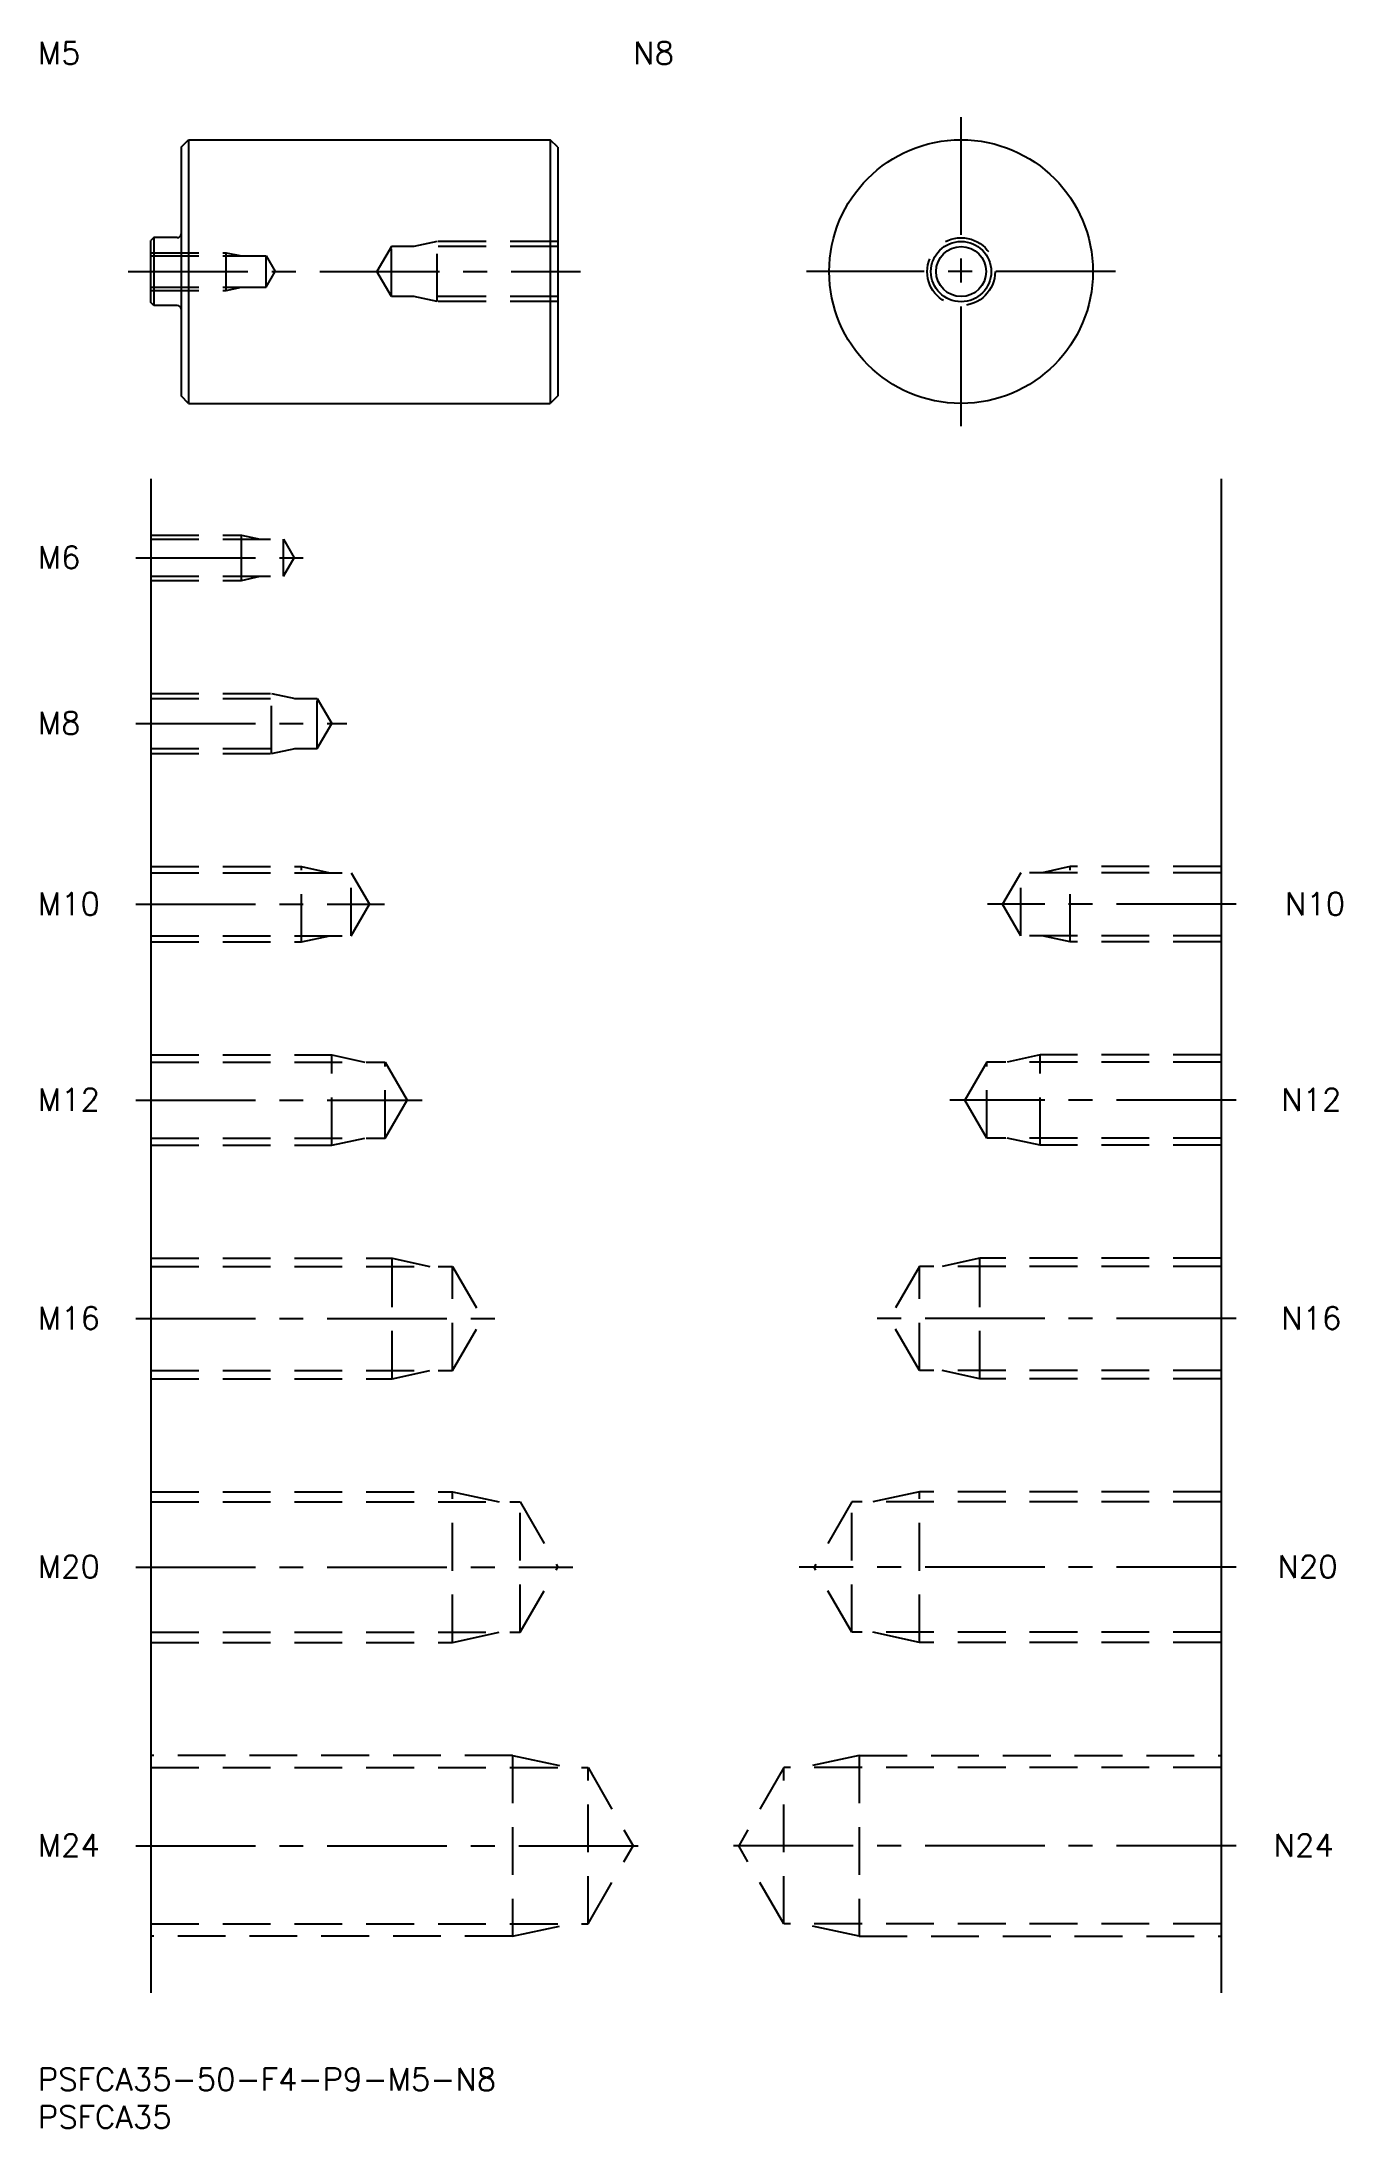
# Model space of a CAD drawing. Extents: x 1 to 173, y -8 to 269.
import ezdxf

# ---------------------------------------------------------------- set-up
doc = ezdxf.new("R2010")
doc.units = 0
doc.header["$LTSCALE"] = 0.5
doc.linetypes.add('CENTER', pattern=[50.8, 31.75, -6.35, 6.35, -6.35])
doc.linetypes.add('DASHED', pattern=[19.05, 12.7, -6.35])
for name, color, linetype in [('MSM_CENTER', 1, 'CENTER'), ('MSM_CONTINUOUS', 7, 'CONTINUOUS'), ('MSM_DASHED', 4, 'DASHED'), ('MSM_NARROW', 5, 'CONTINUOUS'), ('MSM_PART_NUMBER', 7, 'CONTINUOUS')]:
    doc.layers.add(name, color=color, linetype=linetype)
doc.styles.get("Standard").update_dxf_attribs({"font": 'txt.shx', "height": 3, "bigfont": 'bigfont.shx'})

# ---------------------------------------------------------------- blocks, each defined once
blk = doc.blocks.new('*U4')
at = {"layer": 'MSM_PART_NUMBER'}
blk.add_text('PSFCA35-50-F4-P9-M5-N8', height=3, dxfattribs=at).set_placement((0, -3))
blk = doc.blocks.new('*U5')
at = {"layer": 'MSM_PART_NUMBER'}
blk.add_text('PSFCA35', height=3, dxfattribs=at).set_placement((0, -8))
blk = doc.blocks.new('*U6')
at = {"layer": 'MSM_PART_NUMBER'}
blk.add_text('M24', height=3, dxfattribs=at).set_placement((0, 28.06))
blk = doc.blocks.new('*U7')
at = {"layer": 'MSM_PART_NUMBER'}
blk.add_text('M20', height=3, dxfattribs=at).set_placement((0, 65.06))
blk = doc.blocks.new('*U8')
at = {"layer": 'MSM_PART_NUMBER'}
blk.add_text('M16', height=3, dxfattribs=at).set_placement((0, 98.06))
blk = doc.blocks.new('*U9')
at = {"layer": 'MSM_PART_NUMBER'}
blk.add_text('M12', height=3, dxfattribs=at).set_placement((0, 127.06))
blk = doc.blocks.new('*U10')
at = {"layer": 'MSM_PART_NUMBER'}
blk.add_text('M10', height=3, dxfattribs=at).set_placement((0, 153.06))
blk = doc.blocks.new('*U11')
at = {"layer": 'MSM_PART_NUMBER'}
blk.add_text('M8', height=3, dxfattribs=at).set_placement((0, 177.06))
blk = doc.blocks.new('*U12')
at = {"layer": 'MSM_PART_NUMBER'}
blk.add_text('M6', height=3, dxfattribs=at).set_placement((0, 199.06))
blk = doc.blocks.new('*U13')
at = {"layer": 'MSM_PART_NUMBER'}
blk.add_text('M5', height=3, dxfattribs=at).set_placement((0, 266.01))
blk = doc.blocks.new('*U14')
at = {"layer": 'MSM_PART_NUMBER'}
blk.add_text('N24', height=3, dxfattribs=at).set_placement((164, 28.06))
blk = doc.blocks.new('*U15')
at = {"layer": 'MSM_PART_NUMBER'}
blk.add_text('N20', height=3, dxfattribs=at).set_placement((164.5, 65.06))
blk = doc.blocks.new('*U16')
at = {"layer": 'MSM_PART_NUMBER'}
blk.add_text('N16', height=3, dxfattribs=at).set_placement((165, 98.06))
blk = doc.blocks.new('*U17')
at = {"layer": 'MSM_PART_NUMBER'}
blk.add_text('N12', height=3, dxfattribs=at).set_placement((165, 127.06))
blk = doc.blocks.new('*U18')
at = {"layer": 'MSM_PART_NUMBER'}
blk.add_text('N10', height=3, dxfattribs=at).set_placement((165.5, 153.06))
blk = doc.blocks.new('*U19')
at = {"layer": 'MSM_PART_NUMBER'}
blk.add_text('N8', height=3, dxfattribs=at).set_placement((79, 266.01))

msp = doc.modelspace()

# ---------------------------------------------------------------- linework, layer by layer
at = {"layer": 'MSM_CENTER'}
for p, q in [((122.51, 217.99), (122.51, 258.99)), ((12, 238.5), (72, 238.5)), ((143.01, 238.49), (102.01, 238.49)), ((13, 200.5), (36, 200.5)), ((13, 178.5), (41, 178.5)), ((13, 154.5), (46, 154.5)), ((159, 154.5), (126, 154.5)), ((13, 128.5), (51, 128.5)), ((159, 128.5), (121, 128.5)), ((13, 99.5), (61, 99.5)), ((159, 99.5), (111, 99.5)), ((13, 66.5), (71, 66.5)), ((159, 66.5), (101, 66.5)), ((13, 29.5), (81, 29.5)), ((159, 29.5), (91, 29.5))]:
    msp.add_line(p, q, dxfattribs=at)
at = {"layer": 'MSM_CONTINUOUS'}
for p, q in [((19, 255), (20, 256)), ((19, 255), (19, 222)), ((20, 256), (20, 221)), ((20, 256), (68, 256)), ((68, 256), (68, 221)), ((69, 255), (68, 256)), ((69, 255), (69, 222)), ((15.4, 243), (15, 242.6)), ((15, 234.4), (15, 242.6)), ((18.5, 243), (15.4, 243)), ((15.4, 243), (15.4, 234)), ((15.4, 234), (15, 234.4)), ((18.5, 234), (15.4, 234)), ((20, 221), (19, 222)), ((69, 222), (68, 221)), ((20, 221), (68, 221)), ((15, 211), (15, 10)), ((157, 211), (157, 10))]:
    msp.add_line(p, q, dxfattribs=at)
for radius in [17.5, 3.32]:
    msp.add_circle((122.51, 238.49), radius, dxfattribs=at)
for centre, start, end in [((18.5, 243.5), 270, 0), ((18.5, 233.5), 0, 90)]:
    msp.add_arc(centre, 0.5, start, end, dxfattribs=at)
at = {"layer": 'MSM_DASHED'}
for p, q in [((15, 241), (25, 241)), ((25, 236), (25, 241)), ((25, 241), (27, 240.57)), ((46.92, 241.82), (45, 238.5)), ((46.92, 235.18), (46.92, 241.82)), ((69, 241.82), (46.92, 241.82)), ((53, 242.5), (49.87, 241.82)), ((53, 234.5), (53, 242.5)), ((69, 242.5), (53, 242.5)), ((15, 240.57), (30.31, 240.57)), ((30.31, 236.43), (30.31, 240.57)), ((30.31, 240.57), (31.5, 238.5)), ((30.31, 236.43), (31.5, 238.5)), ((46.92, 235.18), (45, 238.5)), ((15, 236.43), (30.31, 236.43)), ((15, 236), (25, 236)), ((25, 236), (27, 236.43)), ((69, 235.18), (46.92, 235.18)), ((53, 234.5), (49.87, 235.18)), ((69, 234.5), (53, 234.5)), ((15, 203.5), (27, 203.5)), ((15, 202.96), (32.58, 202.96)), ((27, 197.5), (27, 203.5)), ((27, 203.5), (29.5, 202.96)), ((32.58, 198.04), (32.58, 202.96)), ((32.58, 202.96), (34, 200.5)), ((32.58, 198.04), (34, 200.5)), ((15, 198.04), (32.58, 198.04)), ((15, 197.5), (27, 197.5)), ((27, 197.5), (29.5, 198.04)), ((15, 182.5), (31, 182.5)), ((15, 181.82), (37.08, 181.82)), ((31, 174.5), (31, 182.5)), ((31, 182.5), (34.12, 181.82)), ((37.08, 175.18), (37.08, 181.82)), ((37.08, 181.82), (39, 178.5)), ((37.08, 175.18), (39, 178.5)), ((15, 175.18), (37.08, 175.18)), ((31, 174.5), (34.12, 175.18)), ((15, 174.5), (31, 174.5)), ((15, 159.5), (35, 159.5)), ((15, 158.69), (41.58, 158.69)), ((35, 149.5), (35, 159.5)), ((35, 159.5), (38.75, 158.69)), ((41.58, 150.31), (41.58, 158.69)), ((41.58, 158.69), (44, 154.5)), ((130.42, 158.69), (128, 154.5)), ((130.42, 150.31), (130.42, 158.69)), ((157, 158.69), (130.42, 158.69)), ((137, 159.5), (133.25, 158.69)), ((137, 149.5), (137, 159.5)), ((157, 159.5), (137, 159.5)), ((41.58, 150.31), (44, 154.5)), ((130.42, 150.31), (128, 154.5)), ((15, 150.31), (41.58, 150.31)), ((35, 149.5), (38.75, 150.31)), ((157, 150.31), (130.42, 150.31)), ((137, 149.5), (133.25, 150.31)), ((15, 149.5), (35, 149.5)), ((157, 149.5), (137, 149.5)), ((15, 134.5), (39, 134.5)), ((15, 133.55), (46.08, 133.55)), ((39, 122.5), (39, 134.5)), ((39, 134.5), (43.37, 133.55)), ((46.08, 123.45), (46.08, 133.55)), ((46.08, 133.55), (49, 128.5)), ((125.92, 133.55), (123, 128.5)), ((125.92, 123.45), (125.92, 133.55)), ((157, 133.55), (125.92, 133.55)), ((133, 134.5), (128.62, 133.55)), ((133, 122.5), (133, 134.5)), ((157, 134.5), (133, 134.5)), ((46.08, 123.45), (49, 128.5)), ((125.92, 123.45), (123, 128.5)), ((15, 123.45), (46.08, 123.45)), ((15, 122.5), (39, 122.5)), ((39, 122.5), (43.37, 123.45)), ((157, 123.45), (125.92, 123.45)), ((133, 122.5), (128.62, 123.45)), ((157, 122.5), (133, 122.5)), ((15, 107.5), (47, 107.5)), ((15, 106.42), (55.01, 106.42)), ((47, 91.5), (47, 107.5)), ((47, 107.5), (52, 106.42)), ((55.01, 92.58), (55.01, 106.42)), ((55.01, 106.42), (59, 99.5)), ((116.99, 106.42), (113, 99.5)), ((116.99, 92.58), (116.99, 106.42)), ((157, 106.42), (116.99, 106.42)), ((125, 107.5), (120, 106.42)), ((125, 91.5), (125, 107.5)), ((157, 107.5), (125, 107.5)), ((55.01, 92.58), (59, 99.5)), ((116.99, 92.58), (113, 99.5)), ((15, 92.58), (55.01, 92.58)), ((15, 91.5), (47, 91.5)), ((47, 91.5), (52, 92.58)), ((157, 92.58), (116.99, 92.58)), ((125, 91.5), (120, 92.58)), ((157, 91.5), (125, 91.5)), ((15, 76.5), (55, 76.5)), ((15, 75.15), (64.01, 75.15)), ((55, 56.5), (55, 76.5)), ((55, 76.5), (61.25, 75.15)), ((64.01, 75.15), (69, 66.5)), ((64.01, 57.85), (64.01, 75.15)), ((107.99, 75.15), (103, 66.5)), ((157, 75.15), (107.99, 75.15)), ((107.99, 57.85), (107.99, 75.15)), ((117, 76.5), (110.75, 75.15)), ((157, 76.5), (117, 76.5)), ((117, 56.5), (117, 76.5)), ((64.01, 57.85), (69, 66.5)), ((107.99, 57.85), (103, 66.5)), ((15, 57.85), (64.01, 57.85)), ((15, 56.5), (55, 56.5)), ((55, 56.5), (61.25, 57.85)), ((157, 57.85), (107.99, 57.85)), ((117, 56.5), (110.75, 57.85)), ((157, 56.5), (117, 56.5)), ((63, 41.5), (15, 41.5)), ((15, 39.88), (73.01, 39.88)), ((63, 41.5), (70.5, 39.88)), ((63, 41.5), (63, 17.5)), ((73.01, 19.12), (73.01, 39.88)), ((73.01, 39.88), (79, 29.5)), ((98.99, 39.88), (93, 29.5)), ((98.99, 19.12), (98.99, 39.88)), ((157, 39.88), (98.99, 39.88)), ((109, 41.5), (101.5, 39.88)), ((109, 41.5), (157, 41.5)), ((109, 41.5), (109, 17.5)), ((73.01, 19.12), (79, 29.5)), ((98.99, 19.12), (93, 29.5)), ((15, 19.12), (73.01, 19.12)), ((63, 17.5), (15, 17.5)), ((63, 17.5), (70.5, 19.12)), ((157, 19.12), (98.99, 19.12)), ((109, 17.5), (101.5, 19.12)), ((109, 17.5), (157, 17.5))]:
    msp.add_line(p, q, dxfattribs=at)
msp.add_circle((122.51, 238.49), 4.5, dxfattribs=at)
at = {"layer": 'MSM_NARROW'}
msp.add_circle((122.51, 238.49), 4, dxfattribs=at)

# ---------------------------------------------------------------- block references
at = {"layer": 'MSM_CONTINUOUS'}
for name in ['*U13', '*U19', '*U12', '*U11', '*U10', '*U18', '*U9', '*U17', '*U8', '*U16', '*U7', '*U15', '*U6', '*U14', '*U4', '*U5']:
    msp.add_blockref(name, (0, 0), dxfattribs=at)

doc.saveas('drawing.dxf')
